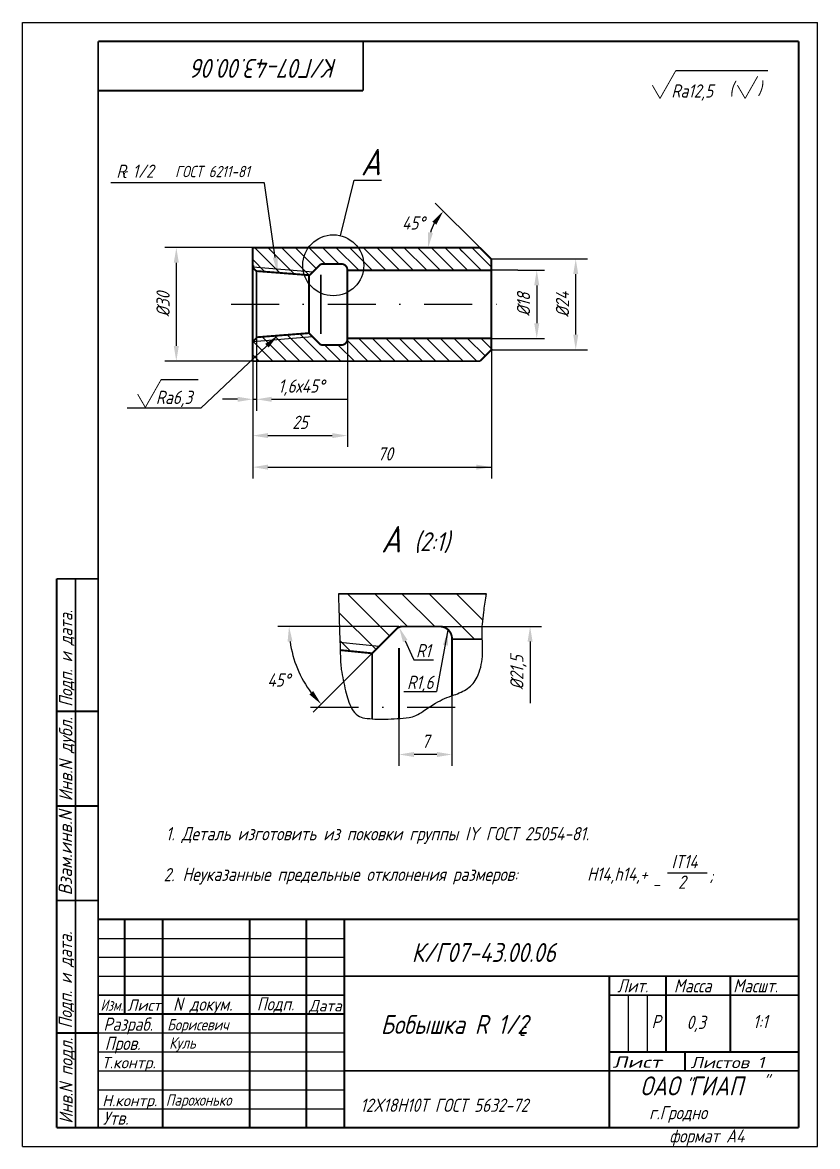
# Model space of a CAD drawing. Extents: x 952 to 2252, y 322 to 974.
# Drawn here: x 1826.2 to 2036.2, y 620.8 to 917.8 of the extents above; entities that cross this region are included whole.
import ezdxf
from ezdxf.enums import TextEntityAlignment as Align

# ---------------------------------------------------------------- set-up
doc = ezdxf.new("R2010")
doc.units = 0
doc.header["$MEASUREMENT"] = 0
doc.linetypes.add('DASHDOT', pattern=[25.4, 12.7, -6.35, 0, -6.35])
doc.layers.get('0').update_dxf_attribs({"linetype": 'CONTINUOUS'})
doc.layers.get('DEFPOINTS').update_dxf_attribs({"linetype": 'CONTINUOUS'})
doc.styles.add('ROMANC', font='romanc', dxfattribs={"width": 0.8, "oblique": 15, "height": 3.5})
doc.dimstyles.get("Standard").update_dxf_attribs({"dimtxt": 0.18, "dimasz": 0.18, "dimexe": 0.18, "dimexo": 0.0625, "dimgap": 0.09, "dimtad": 0, "dimtih": 1, "dimtoh": 1, "dimdec": 4, "dimzin": 0, "dimdsep": 46, "dimtxsty": 'Standard', "dimcen": 0.09, "dimadec": 0, "dimazin": 0, "dimtfac": 1, "dimtdec": 4, "dimtofl": 0, "dimtmove": 0, "dimatfit": 3, "dimfxl": 0, "dimtolj": 1, "dimtzin": 0, "dimarcsym": 0})

# ---------------------------------------------------------------- blocks, each defined once
blk = doc.blocks.new('*D31')
at = {"color": 0, "linetype": 'ByBlock'}
for p, q in [((2763.55, 864.16), (2740.37, 864.16)), ((2743.37, 860.16), (2743.37, 838.16)), ((2763.55, 834.16), (2740.37, 834.16))]:
    blk.add_line(p, q, dxfattribs=at)
for points in [[(2742.7, 860.16), (2744.04, 860.16), (2743.37, 864.16)], [(2742.7, 838.16), (2744.04, 838.16), (2743.37, 834.16)]]:
    blk.add_solid(points, dxfattribs=at)
at = {"layer": 'DEFPOINTS', "color": 0, "linetype": 'ByBlock'}
for p in [(2763.55, 864.16), (2743.37, 834.16), (2763.55, 834.16)]:
    blk.add_point(p, dxfattribs=at)
at = {"color": 0, "linetype": 'ByBlock', "style": 'ROMANC', "oblique": 15, "width": 0.8}
blk.add_text('%%C30', height=3.5, rotation=90, dxfattribs=at).set_placement((2739.87, 849.16), align=Align.MIDDLE_CENTER)
blk = doc.blocks.new('*D27')
at = {"color": 0, "linetype": 'ByBlock'}
for p, q in [((2802.18, 764.04), (2770.14, 764.04)), ((2795.1, 756.96), (2779.53, 741.38))]:
    blk.add_line(p, q, dxfattribs=at)
blk.add_arc((2802.18, 764.04), 29.04, 187.8973, 217.1027, dxfattribs=at)
for points in [[(2772.75, 760), (2774.08, 760.1), (2773.14, 764.04)], [(2779.52, 746.96), (2778.52, 746.08), (2781.65, 743.5)]]:
    blk.add_solid(points, dxfattribs=at)
at = {"layer": 'DEFPOINTS', "color": 0, "linetype": 'ByBlock'}
for p in [(2801.6, 763.46), (2803.01, 764.04), (2812.98, 764.04), (2773.23, 761.77), (2795.1, 756.96)]:
    blk.add_point(p, dxfattribs=at)
at = {"color": 0, "linetype": 'ByBlock', "style": 'ROMANC', "oblique": 15, "width": 0.8}
blk.add_text('45%%D', height=3.5, dxfattribs=at).set_placement((2770.42, 749.89), align=Align.MIDDLE_CENTER)
blk = doc.blocks.new('*D30')
at = {"color": 0, "linetype": 'ByBlock'}
for p, q in [((2763.55, 839.38), (2763.55, 811.48)), ((2788.55, 840.16), (2788.55, 811.48)), ((2767.55, 814.48), (2784.55, 814.48))]:
    blk.add_line(p, q, dxfattribs=at)
for points in [[(2767.55, 815.15), (2767.55, 813.82), (2763.55, 814.48)], [(2784.55, 815.15), (2784.55, 813.82), (2788.55, 814.48)]]:
    blk.add_solid(points, dxfattribs=at)
at = {"layer": 'DEFPOINTS', "color": 0, "linetype": 'ByBlock'}
for p in [(2763.55, 839.38), (2788.55, 840.16), (2788.55, 814.48)]:
    blk.add_point(p, dxfattribs=at)
at = {"color": 0, "linetype": 'ByBlock', "style": 'ROMANC', "oblique": 15, "width": 0.8}
blk.add_text('25', height=3.5, dxfattribs=at).set_placement((2776.05, 817.98), align=Align.MIDDLE_CENTER)
blk = doc.blocks.new('*D29')
at = {"color": 0, "linetype": 'ByBlock'}
blk.add_line((2823.55, 864.16), (2811.78, 875.94), dxfattribs=at)
blk.add_arc((2823.55, 864.16), 13.66, 151.8443, 163.1557, dxfattribs=at)
for points in [[(2810.98, 871), (2812.05, 870.21), (2813.9, 873.81)], [(2811.14, 868.02), (2809.82, 868.21), (2809.9, 864.16)]]:
    blk.add_solid(points, dxfattribs=at)
at = {"layer": 'DEFPOINTS', "color": 0, "linetype": 'ByBlock'}
for p in [(2811.91, 871.29), (2763.55, 864.16), (2823.55, 864.16), (2823.55, 864.16), (2826.55, 861.16)]:
    blk.add_point(p, dxfattribs=at)
at = {"color": 0, "linetype": 'ByBlock', "style": 'ROMANC', "oblique": 15, "width": 0.8}
blk.add_text('45%%D', height=3.5, dxfattribs=at).set_placement((2805.98, 870.67), align=Align.MIDDLE_CENTER)

msp = doc.modelspace()

# ---------------------------------------------------------------- linework, layer by layer
for p, q in [((1826.17703, 620.80542), (1826.17703, 917.80542)), ((1826.17703, 917.80542), (2036.17703, 917.80542)), ((2036.17703, 620.80542), (2036.17703, 917.80542)), ((1910.1944, 861.46766), (1913.818, 876.165)), ((1913.818, 876.165), (1921.044, 876.165)), ((1890.146, 875.426), (1849.542, 875.426)), ((1892.95796, 855.71475), (1890.146, 875.386)), ((1886.995, 853.20088), (1902.95363, 851.96263)), ((1887.92856, 852.12544), (1898.449, 851.30915)), ((1956.995, 852.326), (1946.69947, 852.326)), ((1886.995, 833.55172), (1902.77645, 834.79455)), ((1887.995, 834.63357), (1898.449, 835.45685)), ((1890.75058, 832.40361), (1873.314, 815.88)), ((1873.314, 815.88), (1853.851, 815.88)), ((1920.37322, 752.9534), (1910.02732, 753.98963)), ((1929.51928, 749.357), (1934.782, 749.357)), ((1935.557, 740.916), (1926.90862, 740.916)), ((1996.56324, 693.10941), (2007.05451, 693.10941)), ((1986.17703, 660.80542), (1986.17703, 645.80542)), ((1991.17703, 660.80542), (1991.17703, 645.80542)), ((1826.17703, 620.80542), (2036.17703, 620.80542)), ((1826.17703, 620.80542), (2036.17703, 620.80542))]:
    msp.add_line(p, q)
at = {"color": 0}
for p, q in [((1894.1116, 851.64569), (1887.43129, 858.326)), ((1898.00586, 851.34353), (1891.02339, 858.326)), ((1901.96625, 850.97525), (1894.61549, 858.326)), ((1903.7623, 852.7713), (1898.20759, 858.326)), ((1906.1217, 854.004), (1901.7997, 858.326)), ((1909.7138, 854.004), (1905.3918, 858.326)), ((1914.9839, 852.326), (1908.9839, 858.326)), ((1918.576, 852.326), (1912.576, 858.326)), ((1922.16811, 852.326), (1916.16811, 858.326)), ((1925.76021, 852.326), (1919.76021, 858.326)), ((1929.35231, 852.326), (1923.35231, 858.326)), ((1932.94441, 852.326), (1926.94441, 858.326)), ((1936.53652, 852.326), (1930.53652, 858.326)), ((1940.12862, 852.326), (1934.12862, 858.326)), ((1943.72072, 852.326), (1937.72072, 858.326)), ((1947.31282, 852.326), (1941.31282, 858.326)), ((1942.40815, 857.23067), (1941.31282, 858.326)), ((1949.995, 853.23593), (1944.90493, 858.326)), ((1890.21733, 851.94785), (1886.995, 855.17018)), ((1887.34051, 853.326), (1887.12147, 853.54505)), ((1895.87867, 828.326), (1889.45604, 834.74863)), ((1899.47077, 828.326), (1892.78591, 835.01087)), ((1903.06288, 828.326), (1896.11578, 835.2731)), ((1906.65498, 828.326), (1899.44564, 835.53534)), ((1892.28657, 828.326), (1887.28657, 833.326)), ((1910.24708, 828.326), (1905.99708, 832.576)), ((1913.83918, 828.326), (1909.58918, 832.576)), ((1917.43129, 828.326), (1911.995, 833.76229)), ((1921.02339, 828.326), (1915.02339, 834.326)), ((1924.61549, 828.326), (1918.61549, 834.326)), ((1928.20759, 828.326), (1922.20759, 834.326)), ((1931.7997, 828.326), (1925.7997, 834.326)), ((1935.3918, 828.326), (1929.3918, 834.326)), ((1938.9839, 828.326), (1932.9839, 834.326)), ((1942.576, 828.326), (1936.576, 834.326)), ((1946.16811, 828.326), (1940.16811, 834.326)), ((1948.3776, 829.7086), (1943.76021, 834.326)), ((1950.35231, 831.326), (1947.35231, 834.326)), ((1888.69447, 828.326), (1886.995, 830.02547)), ((1923.16241, 755.74259), (1912.05301, 766.852)), ((1927.88121, 758.208), (1919.23721, 766.852)), ((1935.06542, 758.208), (1926.42142, 766.852)), ((1945.60562, 754.852), (1933.60562, 766.852)), ((1947.77195, 759.86987), (1940.78983, 766.852)), ((1919.57031, 752.15049), (1909.77021, 761.95059)), ((1912.83855, 751.69805), (1910.00955, 754.52705))]:
    msp.add_line(p, q, dxfattribs=at)
at = {"color": 0, "linetype": 'ByBlock'}
for p, q in [((1949.995, 855.326), (1975.408, 855.326)), ((1956.995, 852.326), (1964.045, 852.326)), ((1972.314, 835.326), (1972.314, 851.326)), ((1962.017, 848.326), (1962.017, 838.326)), ((1887.995, 834.63357), (1887.995, 815.236)), ((1886.995, 833.55172), (1886.995, 815.236)), ((1949.995, 834.326), (1964.045, 834.326)), ((1950.066, 831.86752), (1950.066, 797.317)), ((1949.995, 831.326), (1975.408, 831.326)), ((1950.066, 831.326), (1950.066, 815.37)), ((1886.995, 828.326), (1886.995, 797.317)), ((1882.995, 818.236), (1878.995, 818.236)), ((1886.995, 818.236), (1887.995, 818.236)), ((1891.995, 818.236), (1895.995, 818.236)), ((1895.995, 818.236), (1911.99305, 818.236)), ((1890.995, 800.317), (1950.066, 800.317)), ((1936.42782, 758.208), (1963.261, 758.208)), ((1927.27256, 754.38218), (1928.90519, 750.73053)), ((1935.59007, 741.03306), (1938.6568, 757.304)), ((1960.261, 754.208), (1960.261, 737.91549)), ((1928.90519, 750.73053), (1929.51928, 749.357)), ((1939.62782, 745.98486), (1939.62782, 721.385)), ((1925.62782, 739.96749), (1925.62782, 721.385)), ((1935.62782, 724.385), (1929.62782, 724.385))]:
    msp.add_line(p, q, dxfattribs=at)
at = {"linetype": 'DASHDOT'}
for p, q in [((1881.299, 843.36), (1954.345, 843.36)), ((1902.271, 736.852), (1942.352, 736.852))]:
    msp.add_line(p, q, dxfattribs=at)
at = {"linetype": 'Continuous'}
for p, q in [((1846.17703, 675.80542), (1911.17703, 675.80542)), ((1846.17703, 670.80542), (1911.17703, 670.80542)), ((1846.17703, 665.80542), (1911.17703, 665.80542)), ((1846.17703, 650.80542), (1911.17703, 650.80542)), ((1846.17703, 645.80542), (1911.17703, 645.80542)), ((1846.17703, 640.80542), (1911.17703, 640.80542)), ((1846.17703, 635.80542), (1911.17703, 635.80542)), ((1846.17703, 630.80542), (1911.17703, 630.80542))]:
    msp.add_line(p, q, dxfattribs=at)
for points, const_width in [([(1846.17703, 625.80542), (1846.17703, 912.80542)], 0.5), ([(1846.17703, 912.80542), (2031.17703, 912.80542)], 0.5), ([(1916.15798, 899.80542), (1916.15798, 912.80542)], 0.5), ([(2031.17703, 625.80542), (2031.17703, 912.80542)], 0.5), ([(1994.57173, 897.73343), (1998.73728, 905.073)], 0.25), ([(1998.73728, 905.073), (2023.098, 905.073)], 0.3), ([(2017.05973, 897.73343), (2020.39895, 903.61703)], 0.25), ([(1846.15798, 899.80542), (1916.15798, 899.80542)], 0.5), ([(1992.5381, 901.23343), (1994.57173, 897.73343)], 0.25), ([(2015.0261, 901.23343), (2017.05973, 897.73343)], 0.25), ([(1886.995, 858.326), (1886.995, 843.36)], 0.5), ([(1946.995, 858.326), (1949.995, 855.326)], 0.5), ([(1949.995, 855.326), (1949.995, 831.326)], 0.5), ([(1886.995, 853.059), (1887.995, 852.059)], 0.5), ([(1904.70211, 853.71111), (1902.02284, 851.03184)], 0.5), ([(1911.995, 852.404), (1911.995, 834.176)], 0.5), ([(1949.995, 852.326), (1911.995, 852.326)], 0.5), ([(1887.92856, 852.12544), (1902.02284, 851.03184)], 0.5), ([(1887.995, 852.059), (1887.995, 843.36)], 0.5), ([(1901.84658, 835.72442), (1901.84658, 851.04552)], 0.5), ([(1904.995, 851.151), (1904.995, 835.46644)], 0.5), ([(1886.995, 843.36), (1886.995, 828.326)], 0.5), ([(1887.995, 843.36), (1887.995, 834.449)], 0.5), ([(1887.077, 833.531), (1888.055, 834.509)], 0.5), ([(1887.995, 834.63357), (1901.84658, 835.72442)], 0.5), ([(1904.70211, 832.86889), (1901.84658, 835.72442)], 0.5), ([(1949.995, 834.326), (1911.995, 834.326)], 0.5), ([(1886.995, 833.55172), (1886.995, 828.326)], 0.5), ([(1946.995, 828.326), (1949.995, 831.326)], 0.5), ([(1858.628, 816.094), (1862.79355, 823.43357)], 0.25), ([(1862.79355, 823.43357), (1872.664, 823.43357)], 0.3), ([(1856.59437, 819.594), (1858.628, 816.094)], 0.25), ([(1835.17703, 625.80542), (1835.17703, 770.80542)], 0.5), ([(1835.17703, 770.80542), (1846.17703, 770.80542)], 0.5), ([(1840.17703, 625.80542), (1840.17703, 770.80542)], 0.5), ([(1925.04203, 757.62221), (1918.54621, 751.12639)], 0.5), ([(1939.62782, 755.008), (1939.62782, 739.93286)], 0.5), ([(1947.63818, 754.852), (1939.62782, 754.852)], 0.5), ([(1918.54621, 751.12639), (1910.09416, 751.97293)], 0.5), ([(1925.62782, 752.502), (1925.62782, 733.91549)], 0.5), ([(1918.54621, 733.80526), (1918.54621, 751.022)], 0.5), ([(1835.17703, 735.80542), (1846.17703, 735.80542)], 0.5), ([(1835.17703, 710.80542), (1846.17703, 710.80542)], 0.5), ([(1835.17703, 685.80542), (1846.17703, 685.80542)], 0.5), ([(1846.17703, 680.80542), (1846.17703, 625.80542)], 0.5), ([(1853.17703, 680.80542), (1853.17703, 655.80542)], 0.5), ([(1863.17703, 680.80542), (1863.17703, 625.80542)], 0.5), ([(1886.17703, 680.80542), (1886.17703, 625.80542)], 0.5), ([(1901.17703, 680.80542), (1901.17703, 625.80542)], 0.5), ([(1911.17703, 680.80542), (1911.17703, 625.80542)], 0.5), ([(1981.17703, 665.80542), (1981.17703, 625.80542)], 0.5), ([(1996.17703, 665.80542), (1996.17703, 645.80542)], 0.5), ([(2013.17703, 665.80542), (2013.17703, 645.80542)], 0.5), ([(1835.17703, 650.80542), (1846.17703, 650.80542)], 0.5), ([(2001.17703, 645.80542), (2001.17703, 640.80542)], 0.5), ([(1911.17703, 640.80542), (2031.17703, 640.80542)], 0.5), ([(1911.17703, 640.80542), (2031.454, 640.80542)], 0.5), ([(1835.17703, 625.80542), (2031.17703, 625.80542)], 0.5), ([(1835.17703, 625.80542), (2031.17703, 625.80542)], 0.5), ([(1846.17703, 625.80542), (2031.17703, 625.80542)], 0.5)]:
    msp.add_lwpolyline(points, dxfattribs=dict(const_width=const_width))
at = {"linetype": 'Continuous', "const_width": 0.5}
for points in [[(1886.995, 858.326), (1946.995, 858.326)], [(1886.995, 828.326), (1946.995, 828.326)], [(1909.62833, 766.852), (1948.74516, 766.852)], [(1846.17703, 680.80542), (2031.17703, 680.80542)], [(1911.17703, 665.80542), (2031.17703, 665.80542)], [(1846.17703, 660.80542), (1911.17703, 660.80542)], [(1981.17703, 660.80542), (2031.17703, 660.80542)], [(1846.17703, 655.80542), (1911.17703, 655.80542)], [(1981.17703, 645.80542), (2031.17703, 645.80542)]]:
    msp.add_lwpolyline(points, dxfattribs=at)
at = {"const_width": 0.5}
for points in [[(1904.70211, 853.71111, -0.198912367), (1905.40921, 854.004, -0.198912367)], [(1910.395, 854.004, -0.414213562), (1911.995, 852.404, -0.414213562)], [(1904.70211, 832.86889, 0.198912367), (1905.40921, 832.576, 0.198912367)], [(1910.395, 832.576, 0.414213562), (1911.995, 834.176, 0.414213562)], [(1925.04203, 757.62221, -0.198912367), (1926.45625, 758.208, -0.198912367)], [(1936.42782, 758.208, -0.414213562), (1939.62782, 755.008, -0.414213562)]]:
    msp.add_lwpolyline(points, format="xyb", dxfattribs=at)
at = {"color": 0, "linetype": 'ByBlock', "const_width": 0.5}
for points in [[(1910.395, 854.004), (1905.40921, 854.004)], [(1910.395, 832.576), (1905.40921, 832.576)], [(1936.42782, 758.208), (1926.45625, 758.208)]]:
    msp.add_lwpolyline(points, dxfattribs=at)
msp.add_lwpolyline([(1909.62833, 766.852, 0.000311929), (1909.7512, 762.59045, 0.000851232), (1909.88, 758.457, 0.000104124), (1910.15399, 750.17275, 0.000582508), (1910.205, 748.692, 0.034196287), (1910.39425, 746.8783, 0.01077621), (1911.508, 741.206, 0.062194617), (1913.17371, 736.49208, 0.131308511), (1914.765, 734.696, 0.112797506), (1916.57632, 734.01419, 0.040261767), (1921.931, 733.72, 0.023427825), (1928.27983, 734.18072, 0.080362009), (1930.074, 734.696, 0.046376801), (1931.99054, 735.82598, -0.02628119), (1935.285, 737.951, -0.051543687), (1940.15842, 740.11172, 0.068892902), (1943.754, 741.857, 0.138049142), (1946.2555, 744.78524, 0.092133909), (1947.662, 750.32, 0.035949738), (1947.63069, 754.94887, -0.043426596), (1947.662, 758.783, -0.008703235), (1948.02597, 762.00832, -0.006562346), (1948.639, 766.269, -0.012045936), (1948.74516, 766.852, -0.01817795)], format="xyb")
msp.add_circle((1908.265, 853.642), 8.06)
for centre, radius, start, end in [((1905.40921, 853.004), 1, 90, 135), ((1905.40921, 833.576), 1, 225, 270), ((1926.45625, 756.208), 2, 90, 135)]:
    msp.add_arc(centre, radius, start, end)
for points in [[(1893.61792, 855.80909), (1892.298, 855.62041), (1893.524, 851.755)], [(1890.29202, 832.88751), (1891.20915, 831.9197), (1893.654, 835.155)]]:
    msp.add_solid(points)
at = {"color": 0, "linetype": 'ByBlock'}
for points in [[(1971.64733, 851.326), (1972.98067, 851.326), (1972.314, 855.326)], [(1961.35033, 848.326), (1962.68367, 848.326), (1962.017, 852.326)], [(1961.35033, 838.326), (1962.68367, 838.326), (1962.017, 834.326)], [(1971.64733, 835.326), (1972.98067, 835.326), (1972.314, 831.326)], [(1882.995, 818.90267), (1882.995, 817.56933), (1886.995, 818.236)], [(1891.995, 818.90267), (1891.995, 817.56933), (1887.995, 818.236)], [(1890.995, 800.98367), (1890.995, 799.65033), (1886.995, 800.317)], [(1946.066, 800.98367), (1946.066, 799.65033), (1950.066, 800.317)], [(1926.66395, 754.11007), (1927.88117, 754.65428), (1925.63993, 758.03382)], [(1959.59433, 754.208), (1960.92767, 754.208), (1960.261, 758.208)], [(1938.55292, 753.15348), (1937.24266, 753.40043), (1938.63866, 757.20775)], [(1929.62782, 725.05167), (1929.62782, 723.71833), (1925.62782, 724.385)], [(1935.62782, 725.05167), (1935.62782, 723.71833), (1939.62782, 724.385)]]:
    msp.add_solid(points, dxfattribs=at)
at = {"layer": 'DEFPOINTS', "color": 0, "linetype": 'ByBlock'}
for p in [(1890.50655, 852.56469), (1949.995, 855.326), (1972.314, 855.326), (1956.995, 852.326), (1887.995, 834.63357), (1888.11187, 834.78047), (1898.449, 835.304), (1898.449, 835.304), (1886.995, 833.6636), (1886.995, 833.55172), (1890.50655, 834.01531), (1894.90255, 834.45561), (1897.449, 834.375), (1897.449, 834.326), (1897.471, 834.326), (1962.017, 834.326), (1949.995, 831.326), (1886.995, 828.326), (1886.995, 828.326), (1946.995, 828.326), (1887.995, 818.236), (1925.63993, 758.03382), (1936.42782, 758.208), (1926.45625, 756.208), (1936.42782, 755.008), (1938.6647, 757.29631), (1939.62782, 745.98486), (1925.62782, 739.96749), (1907.739, 736.852), (1907.739, 736.852), (1925.62782, 733.91549), (1925.62782, 724.385)]:
    msp.add_point(p, dxfattribs=at)

# ---------------------------------------------------------------- texts
at = {"style": 'ROMANC', "oblique": 15, "width": 0.8}
for s, height, rotation, p in [('К/Г07-43.00.06', 5, 180, (1909.38699, 908.18023)), ('Подп. и дата.', 3.5, 90, (1839.35536, 736.9924)), ('Подп. и дата.', 3.5, 90, (1839.25726, 652.03222))]:
    msp.add_text(s, height=height, rotation=rotation, dxfattribs=at).set_placement(p)
at = {"color": 0, "linetype": 'ByBlock', "style": 'ROMANC', "oblique": 15, "width": 0.8}
for s, height, p in [('Ra12,5', 3.5, (2003.07859, 899.71)), ('А', 7, (1918.18203, 880.925)), ('R 1/2', 3.5, (1855.88603, 878.519)), ('ГОСТ 6211-81', 3, (1876.345, 878.423)), ('1,6х45%%D', 3.5, (1899.83003, 821.736)), ('Ra6,3', 3.5, (1866.22259, 818.752)), ('70', 3.5, (1921.995, 803.817)), ('А', 7, (1923.54475, 781.255)), ('(2:1)', 5, (1934.31975, 780.615)), ('R1', 3.5, (1932.06075, 751.821)), ('R1,6', 3.5, (1931.24275, 743.446)), ('7', 3.5, (1932.62782, 727.885))]:
    msp.add_text(s, height=height, dxfattribs=at).set_placement(p, align=Align.MIDDLE_CENTER)
at = {"style": 'ROMANC', "oblique": 15, "width": 0.8}
for s, height, p in [('(', 3.5, (2012.87459, 898.56121)), (')', 3.5, (2020.36895, 898.69508)), ('c', 2.5, (1852.528, 876.704)), ('1. Деталь изготовить из поковки группы IY ГОСТ 25054-81.', 3.5, (1864.03808, 701.70702)), ('IT14', 3.5, (1997.61237, 694.33257)), ('2.', 3.5, (1863.442, 690.884)), ('Неуказанные предельные отклонения размеров:', 3.5, (1868.45608, 690.98002)), ('H14,h14,+', 3.5, (1975.33837, 691.02944)), ('2', 3.5, (1999.36091, 688.91574)), (';', 3.5, (2007.57907, 690.6631)), ('-', 3.5, (1992.50631, 688.38999)), ('К/Г07-43.00.06', 5, (1928.98669, 669.56617)), ('Лит.', 3.5, (1983.27655, 661.52388)), ('Масса', 3.5, (1998.24786, 661.52388)), ('Масшт.', 3.5, (2013.89969, 661.52388)), ('N докум.', 3.5, (1865.95799, 656.68312)), ('Подп.', 3.5, (1888.06882, 656.74458)), ('Разраб.', 3.5, (1847.54658, 651.37335)), ('Борисевич', 3, (1864.39247, 651.49299)), ('Бобышка R 1/2', 5, (1920.80471, 650.55943)), ('Р', 3.5, (1992.34115, 652.06481)), ('0,3', 3.5, (2001.58745, 651.86481)), ('1:1', 3.5, (2019.12999, 652.06481)), ('с', 3.5, (1957.343, 649.993)), ('Пров.', 3.5, (1847.91728, 646.31054)), ('Куль', 3, (1864.92538, 646.66709)), ('ОАО ГИАП', 5, (1989.34194, 634.31629)), ('"', 3.5, (2001.3675, 634.95844)), ('"', 3.5, (2021.66689, 635.83282)), ('Парохонько', 3, (1864.04376, 631.5934)), (' 12X18Н10Т ГОСТ 5632-72', 3.5, (1913.54177, 629.95957)), ('Утв.', 3.5, (1847.42301, 626.55323)), ('г.Гродно', 3.5, (1991.71122, 628.00246)), ('формат А4', 3.5, (1997.04467, 621.86288))]:
    msp.add_text(s, height=height, dxfattribs=at).set_placement(p)
at = {"color": 0, "linetype": 'ByBlock', "style": 'ROMANC', "oblique": 15, "width": 0.8}
for s, p in [('%%C18', (1958.517, 843.326)), ('%%C24', (1968.814, 843.326)), ('%%C21,5', (1956.761, 746.06175))]:
    msp.add_text(s, height=3.5, rotation=90, dxfattribs=at).set_placement(p, align=Align.MIDDLE_CENTER)
at = {"style": 'ROMANC', "oblique": 15}
for s, width, p, p2 in [('Инв.N дубл.', 0.723128, (1839.35536, 712.04448), (1839.35536, 734.22041)), ('Взам.инв.N', 0.781028, (1839.25726, 687.14994), (1839.25726, 709.5394)), ('Инв.N подл.', 0.723742, (1839.43239, 626.82116), (1839.43239, 649.49841))]:
    msp.add_text(s, height=3.5, rotation=90, dxfattribs=dict(at, width=width)).set_placement(p, p2, align=Align.FIT)
for s, width, p, p2 in [('Изм.', 0.652797, (1846.7753, 656.65362), (1852.74373, 656.65362)), ('Лист', 0.903967, (1853.84201, 656.65908), (1862.75255, 656.65908)), ('Дата', 1.101447, (1901.83407, 656.50451), (1910.48829, 656.50451)), ('Лист', 1.31911, (1982.05403, 641.60628), (1995.05668, 641.60628)), ('Листов 1', 0.989332, (2002.6238, 641.49978), (2022.12778, 641.49978)), ('Т.контр.', 0.818423, (1847.09747, 641.46813), (1861.36141, 641.46813)), ('Н.контр.', 0.833169, (1847.22598, 631.45158), (1861.74693, 631.45158))]:
    msp.add_text(s, height=3, dxfattribs=dict(at, width=width)).set_placement(p, p2, align=Align.FIT)

# ---------------------------------------------------------------- dimensions: what is measured, and where the dimension line sits
for base, line1, line2, picture, middle in [((1935.351, 865.459), ((1886.995, 858.326), (1946.995, 858.326)), ((1946.995, 858.326), (1949.995, 855.326)), '*D29', (1929.42, 864.835)), ((1896.673, 755.941), ((1936.42782, 758.208), (1926.45625, 758.208)), ((1925.04203, 757.62221), (1918.54621, 751.12639)), '*D27', (1893.861, 744.053))]:
    dim = msp.add_angular_dim_2l(base=base, line1=line1, line2=line2, text='45%%D', dimstyle='Standard')
    dim.commit()
    dim.dimension.update_dxf_attribs({"geometry": picture, "text_midpoint": middle, "dimtype": 130, "insert": (-876.557, -5.833)})
dim = msp.add_linear_dim(base=(1866.813, 828.326), p1=(1886.995, 858.326), p2=(1886.995, 828.326), angle=90, text='%%C30', dimstyle='Standard')
dim.commit()
dim.dimension.update_dxf_attribs({"geometry": '*D31', "text_midpoint": (1863.313, 843.326), "insert": (-876.557, -5.833)})
dim = msp.add_linear_dim(base=(1911.995, 808.649), p1=(1886.995, 833.55172), p2=(1911.995, 834.326), text='25', dimstyle='Standard')
dim.commit()
dim.dimension.update_dxf_attribs({"geometry": '*D30', "text_midpoint": (1899.495, 812.149), "insert": (-876.557, -5.833)})

doc.saveas('drawing.dxf')
